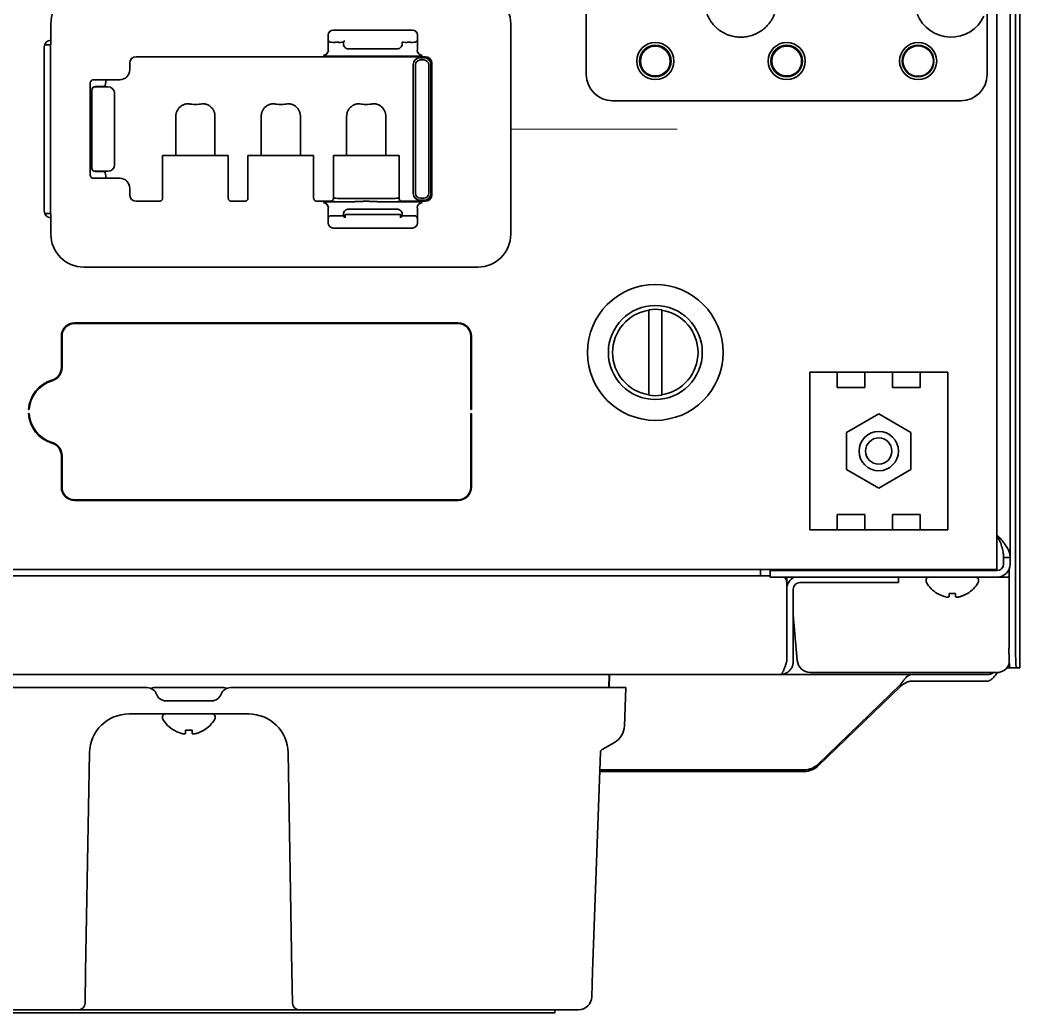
# Model space of a CAD drawing. Extents: x 5997 to 10491, y -672 to 3708.
# Drawn here: x 9082.4 to 9234.6, y 2682 to 2833.1 of the extents above; entities that cross this region are included whole.
import ezdxf

# ---------------------------------------------------------------- set-up
doc = ezdxf.new("R2010")
doc.units = 0
doc.header["$LTSCALE"] = 5
doc.layers.get('0').update_dxf_attribs({"linetype": 'CONTINUOUS', "lineweight": 0})
doc.layers.add('1', color=7, linetype='CONTINUOUS', true_color=0xffffff)

msp = doc.modelspace()

# ---------------------------------------------------------------- linework, layer by layer
msp.add_line((9157.07, 2816.53), (9182.37, 2816.53))
at = {"layer": '1', "color": 7, "linetype": 'Continuous', "lineweight": 35}
for p, q in [((9233.07, 3571.33), (9233.07, 2751.33)), ((9234.57, 2734.53), (9234.57, 3570.53)), ((9233.89, 3567.53), (9233.89, 2737.53)), ((9168.57, 2901.83), (9168.57, 2824.83)), ((9229.57, 2824.83), (9229.57, 2901.83)), ((9231.07, 2862.27), (9231.07, 2751.53)), ((9087.07, 2829.74), (9087.07, 2832.53)), ((9157.07, 2832.53), (9157.07, 2800.53)), ((9129.28, 2829.25), (9129.28, 2830.84)), ((9130.03, 2831.59), (9142.11, 2831.59)), ((9142.86, 2830.84), (9142.86, 2829.25)), ((9086.13, 2829.35), (9087.04, 2829.35)), ((9087.04, 2829.35), (9087.07, 2829.49)), ((9087.04, 2803.7), (9087.04, 2829.35)), ((9129.35, 2829.94), (9129.35, 2830.03)), ((9129.35, 2829.94), (9129.55, 2829.74)), ((9130.3, 2829.72), (9130.86, 2829.72)), ((9131.68, 2829.79), (9131.61, 2829.74)), ((9131.61, 2829.74), (9131.61, 2829.48)), ((9140.54, 2829.74), (9140.47, 2829.79)), ((9140.54, 2829.48), (9140.54, 2829.74)), ((9141.28, 2829.72), (9141.85, 2829.72)), ((9142.79, 2829.94), (9142.6, 2829.74)), ((9086.07, 2804.03), (9086.07, 2829.03)), ((9132.36, 2828.73), (9132.63, 2828.73)), ((9132.63, 2828.73), (9139.52, 2828.73)), ((9139.52, 2828.73), (9139.79, 2828.73)), ((9099.07, 2826.53), (9099.07, 2825.53)), ((9144.07, 2827.53), (9100.07, 2827.53)), ((9128.8, 2827.63), (9128.56, 2827.75)), ((9141.85, 2827.61), (9130.3, 2827.61)), ((9142.23, 2826.32), (9142.23, 2806.73)), ((9142.56, 2826.29), (9142.56, 2806.76)), ((9143.87, 2827.37), (9143.28, 2827.37)), ((9143.84, 2827.04), (9143.31, 2827.04)), ((9143.59, 2827.75), (9143.35, 2827.63)), ((9144.59, 2806.76), (9144.59, 2826.29)), ((9144.92, 2806.73), (9144.92, 2826.32)), ((9145.07, 2806.53), (9145.07, 2826.53)), ((9093.07, 2809.53), (9093.07, 2823.53)), ((9093.57, 2824.03), (9097.35, 2824.03)), ((9095.34, 2823.08), (9095.41, 2823.45)), ((9095.43, 2824), (9095.43, 2823.95)), ((9097.35, 2824.03), (9097.57, 2824.03)), ((9093.32, 2822.49), (9093.32, 2822.46)), ((9093.32, 2822.46), (9093.32, 2821.47)), ((9093.82, 2823), (9094.84, 2823)), ((9093.82, 2822.95), (9095.77, 2822.95)), ((9093.32, 2821.47), (9093.32, 2811.58)), ((9096.76, 2811.58), (9096.76, 2821.47)), ((9172.57, 2820.83), (9225.57, 2820.83)), ((9106.09, 2818.45), (9106.09, 2812.52)), ((9112.05, 2818.45), (9112.05, 2812.52)), ((9119.09, 2812.52), (9119.09, 2818.45)), ((9125.05, 2818.45), (9125.05, 2812.52)), ((9132.09, 2812.52), (9132.09, 2818.45)), ((9138.05, 2812.52), (9138.05, 2818.45)), ((9093.32, 2811.58), (9093.32, 2810.59)), ((9114.07, 2812.52), (9104.07, 2812.52)), ((9104.07, 2812.52), (9104.07, 2806.03)), ((9114.07, 2812.52), (9114.07, 2806.03)), ((9117.07, 2812.52), (9117.07, 2806.03)), ((9127.07, 2812.52), (9117.07, 2812.52)), ((9127.07, 2812.52), (9127.07, 2806.03)), ((9140.07, 2812.52), (9130.07, 2812.52)), ((9130.07, 2812.52), (9130.07, 2806.03)), ((9140.07, 2812.52), (9140.07, 2806.03)), ((9093.32, 2810.59), (9093.32, 2810.56)), ((9095.77, 2810.1), (9093.82, 2810.1)), ((9093.82, 2810.06), (9094.84, 2810.06)), ((9095.34, 2809.97), (9095.41, 2809.6)), ((9097.35, 2809.03), (9093.57, 2809.03)), ((9095.43, 2809.11), (9095.43, 2809.05)), ((9097.57, 2809.03), (9097.35, 2809.03)), ((9099.07, 2807.53), (9099.07, 2806.53)), ((9100.07, 2805.53), (9103.57, 2805.53)), ((9114.57, 2805.53), (9116.57, 2805.53)), ((9127.57, 2805.53), (9129.57, 2805.53)), ((9128.56, 2805.3), (9128.8, 2805.42)), ((9130.3, 2805.44), (9132.34, 2805.44)), ((9137.81, 2805.44), (9141.85, 2805.44)), ((9140.57, 2805.53), (9144.07, 2805.53)), ((9143.28, 2805.68), (9143.87, 2805.68)), ((9143.31, 2806.01), (9143.84, 2806.01)), ((9143.35, 2805.42), (9143.59, 2805.3)), ((9086.13, 2803.7), (9087.04, 2803.7)), ((9087.04, 2803.7), (9087.07, 2803.56)), ((9129.28, 2802.21), (9129.28, 2803.8)), ((9131.61, 2803.58), (9131.61, 2803.31)), ((9131.85, 2803.53), (9131.88, 2803.53)), ((9131.85, 2803.53), (9131.85, 2803.03)), ((9132.63, 2803.53), (9131.88, 2803.53)), ((9132.63, 2804.33), (9132.36, 2804.33)), ((9139.52, 2804.33), (9132.63, 2804.33)), ((9132.63, 2803.53), (9139.52, 2803.53)), ((9139.78, 2804.33), (9139.52, 2804.33)), ((9140.27, 2803.53), (9139.52, 2803.53)), ((9140.3, 2803.53), (9140.27, 2803.53)), ((9140.3, 2803.03), (9140.3, 2803.53)), ((9140.54, 2803.31), (9140.54, 2803.58)), ((9142.86, 2803.8), (9142.86, 2802.21)), ((9087.07, 2800.53), (9087.07, 2803.32)), ((9129.35, 2803.12), (9129.55, 2803.31)), ((9129.35, 2803.03), (9129.35, 2803.12)), ((9130.3, 2803.33), (9130.86, 2803.33)), ((9131.61, 2803.31), (9131.68, 2803.26)), ((9140.47, 2803.26), (9140.54, 2803.31)), ((9141.29, 2803.33), (9141.85, 2803.33)), ((9142.79, 2803.12), (9142.6, 2803.31)), ((9142.79, 2803.12), (9142.8, 2803.03)), ((9142.11, 2801.46), (9130.03, 2801.46)), ((9152.07, 2795.53), (9092.07, 2795.53)), ((9178.07, 2789.03), (9178.07, 2788.95)), ((9180.07, 2788.95), (9180.07, 2789.03)), ((9149.07, 2787.03), (9090.67, 2787.03)), ((9090.67, 2786.93), (9149.07, 2786.93)), ((9104.3, 2787.09), (9104.37, 2786.92)), ((9128.97, 2787.03), (9128.97, 2786.93)), ((9135.97, 2787.03), (9135.97, 2786.93)), ((9088.67, 2785.03), (9088.67, 2780.23)), ((9088.77, 2780.23), (9088.77, 2785.03)), ((9150.97, 2785.03), (9150.97, 2773.83)), ((9151.07, 2773.83), (9151.07, 2785.03)), ((9202.57, 2774.03), (9202.57, 2779.53)), ((9202.57, 2779.53), (9206.77, 2779.53)), ((9206.77, 2779.53), (9210.97, 2779.53)), ((9206.77, 2779.53), (9206.77, 2777.19)), ((9210.97, 2777.19), (9210.97, 2779.53)), ((9210.97, 2779.53), (9215.17, 2779.53)), ((9215.17, 2779.53), (9219.37, 2779.53)), ((9215.17, 2779.53), (9215.17, 2777.19)), ((9219.37, 2777.19), (9219.37, 2779.53)), ((9219.37, 2779.53), (9223.57, 2779.53)), ((9223.57, 2779.53), (9223.57, 2774.03)), ((9088.07, 2778.67), (9088.07, 2778.81)), ((9085.2, 2777.13), (9085.35, 2777.13)), ((9178.07, 2776.1), (9178.07, 2776.02)), ((9180.07, 2776.02), (9180.07, 2776.1)), ((9206.77, 2777.19), (9210.97, 2777.19)), ((9215.17, 2777.19), (9219.37, 2777.19)), ((9083.68, 2773.83), (9083.78, 2773.83)), ((9083.78, 2773.23), (9083.68, 2773.23)), ((9150.97, 2773.83), (9151.07, 2773.83)), ((9150.97, 2773.23), (9150.97, 2762.03)), ((9151.07, 2773.23), (9150.97, 2773.23)), ((9151.07, 2762.03), (9151.07, 2773.23)), ((9202.57, 2761.03), (9202.57, 2774.03)), ((9213.07, 2773.18), (9208.18, 2770.35)), ((9217.97, 2770.35), (9213.07, 2773.18)), ((9223.57, 2774.03), (9223.57, 2761.03)), ((9208.18, 2770.35), (9208.18, 2764.7)), ((9217.97, 2764.7), (9217.97, 2770.35)), ((9088.67, 2766.82), (9088.67, 2762.03)), ((9088.77, 2762.03), (9088.77, 2766.82)), ((9208.18, 2764.7), (9213.07, 2761.88)), ((9213.07, 2761.88), (9217.97, 2764.7)), ((9202.57, 2755.53), (9202.57, 2761.03)), ((9223.57, 2761.03), (9223.57, 2755.53)), ((9149.07, 2760.13), (9090.67, 2760.13)), ((9090.67, 2760.03), (9149.07, 2760.03)), ((9206.77, 2757.86), (9206.77, 2755.53)), ((9210.97, 2757.86), (9206.77, 2757.86)), ((9210.97, 2755.53), (9210.97, 2757.86)), ((9215.17, 2757.86), (9215.17, 2755.53)), ((9219.37, 2757.86), (9215.17, 2757.86)), ((9219.37, 2755.53), (9219.37, 2757.86)), ((9206.77, 2755.53), (9202.57, 2755.53)), ((9206.77, 2755.53), (9210.97, 2755.53)), ((9215.17, 2755.53), (9210.97, 2755.53)), ((9215.17, 2755.53), (9219.37, 2755.53)), ((9223.57, 2755.53), (9219.37, 2755.53)), ((9231.07, 2749.53), (9231.07, 2751.53)), ((9232.07, 2751.33), (9233.07, 2751.33)), ((9232.07, 2751.33), (9232.07, 2750.33)), ((9233.07, 2751.33), (9233.07, 2750.33)), ((9231.07, 2749.53), (8663.37, 2749.53)), ((9195.07, 2749.53), (9195.07, 2748.53)), ((9198.57, 2749.33), (9196.57, 2749.33)), ((9196.57, 2749.33), (9196.57, 2748.33)), ((9231.07, 2749.33), (9198.57, 2749.33)), ((9229.07, 2749.53), (9229.07, 2749.33)), ((9232.9, 2749.51), (9232.9, 2737.53)), ((9196.57, 2748.53), (9068.38, 2748.53)), ((9198.57, 2748.33), (9196.57, 2748.33)), ((9198.57, 2748.33), (9231.07, 2748.33)), ((9199.07, 2748.33), (9199.07, 2747.53)), ((9199.07, 2747.53), (9199.07, 2735.53)), ((9201.07, 2747.53), (9214.07, 2747.53)), ((9216.07, 2747.53), (9214.07, 2747.53)), ((9216.07, 2747.53), (9216.07, 2748.33)), ((9220.27, 2747.93), (9220.27, 2747.73)), ((9228.27, 2747.73), (9228.27, 2747.93)), ((9231.07, 2748.33), (9232.9, 2748.33)), ((9200.07, 2746.53), (9200.07, 2735.53)), ((9221.97, 2745.85), (9221.97, 2745.88)), ((9226.57, 2745.88), (9226.57, 2745.85)), ((9200.07, 2742.61), (9200.68, 2735.65)), ((9198.07, 2733.53), (8665.42, 2733.53)), ((9172.07, 2733.53), (9171.97, 2731.53)), ((9172.1, 2733.53), (9172.07, 2731.53)), ((9198.07, 2733.53), (9218.11, 2733.53)), ((9225.56, 2733.83), (9202.67, 2733.83)), ((9218.11, 2733.53), (9229.57, 2733.53)), ((9230.55, 2733.83), (9225.56, 2733.83)), ((9231, 2733.83), (9230.55, 2733.83)), ((9232.56, 2734.53), (9232.57, 2734.53)), ((9233.05, 2734.53), (9232.57, 2734.53)), ((9233.05, 2734.53), (9234.05, 2734.53)), ((9234.57, 2734.53), (9234.05, 2734.53)), ((9234.57, 2734.53), (9234.57, 2734.53)), ((9216.44, 2732.04), (9203.85, 2719.89)), ((9216.44, 2731.78), (9216.44, 2732.04)), ((9218.11, 2732.53), (9229.57, 2732.53)), ((9043.57, 2731.53), (9101.74, 2731.53)), ((9102.77, 2731.53), (9113.37, 2731.53)), ((9114.4, 2731.53), (9172.57, 2731.53)), ((9172.57, 2731.53), (9174.57, 2731.53)), ((9174.37, 2725.69), (9174.57, 2731.53)), ((9216.44, 2731.78), (9203.85, 2719.63)), ((9104.57, 2729.53), (9111.57, 2729.53)), ((9098.97, 2727.53), (9117.18, 2727.53)), ((9104.07, 2727.13), (9104.07, 2726.93)), ((9112.07, 2726.93), (9112.07, 2727.13)), ((9105.77, 2725.05), (9105.77, 2725.08)), ((9110.37, 2725.08), (9110.37, 2725.05)), ((9170.98, 2722.11), (9172.87, 2723.2)), ((9092.37, 2688.33), (9092.97, 2721.63)), ((9123.18, 2721.63), (9123.77, 2688.33)), ((9169.53, 2688.32), (9170.73, 2721.69)), ((9201.73, 2718.78), (9170.63, 2718.78)), ((9201.73, 2719.04), (9170.64, 2719.04)), ((9092.29, 2683.51), (9092.37, 2688.33)), ((9123.77, 2688.33), (9123.86, 2683.51)), ((9169.39, 2684.46), (9169.53, 2688.32)), ((9091.29, 2682.53), (9048.75, 2682.53)), ((9098.29, 2682.53), (9091.29, 2682.53)), ((9117.86, 2682.53), (9098.29, 2682.53)), ((9124.86, 2682.53), (9117.86, 2682.53)), ((9167.4, 2682.53), (9124.86, 2682.53)), ((9163.76, 2682.03), (9163.76, 2682.53))]:
    msp.add_line(p, q, dxfattribs=at)
at = {"layer": '1', "color": 51, "linetype": 'Continuous', "lineweight": 13}
for p, q in [((9129.47, 2787.03), (9129.47, 2786.93)), ((9136.97, 2787.03), (9136.97, 2786.93)), ((9226.07, 2749.33), (9226.07, 2749.53)), ((9232.57, 2734.54), (9232.57, 2734.53)), ((9203.85, 2719.89), (9203.85, 2719.63)), ((9201.73, 2719.04), (9201.73, 2718.78))]:
    msp.add_line(p, q, dxfattribs=at)
at = {"layer": '1', "color": 7, "linetype": 'Continuous', "lineweight": 35}
for centre, radius in [((9179.07, 2826.87), 2.82), ((9199.07, 2826.87), 2.82), ((9219.07, 2826.87), 2.82), ((9179.07, 2826.87), 2.41), ((9179.07, 2826.87), 2.27), ((9199.07, 2826.87), 2.41), ((9199.07, 2826.87), 2.27), ((9219.07, 2826.87), 2.41), ((9219.07, 2826.87), 2.32), ((9179.07, 2782.53), 10.33), ((9179.07, 2782.53), 7.15), ((9213.07, 2767.53), 3), ((9213.07, 2767.53), 2)]:
    msp.add_circle(centre, radius, dxfattribs=at)
for centre, radius, start, end in [((9092.07, 2832.53), 5, 90, 180), ((9152.07, 2832.53), 5, 0, 90), ((9224.07, 2836), 5.5, 201.107, 335.38), ((9087.07, 2829.03), 1, 90, 180), ((9100.07, 2826.53), 1, 90, 180), ((9144.07, 2826.53), 1, 0, 90), ((9093.57, 2823.53), 0.5, 90, 180), ((9093.57, 2809.53), 0.5, 180, 270), ((9100.07, 2806.53), 1, 180, 270), ((9144.07, 2806.53), 1, 270, 0), ((9087.07, 2804.03), 1, 180, 270), ((9092.07, 2800.53), 5, 180, 270), ((9152.07, 2800.53), 5, 270, 0), ((9179.07, 2782.53), 6.5, 98.8499, 261.1501), ((9179.07, 2782.53), 6.58, 81.2603, 98.7397), ((9179.07, 2782.53), 6.5, 278.8499, 81.1501), ((9090.67, 2785.03), 2, 90, 180), ((9090.67, 2785.03), 1.9, 90, 180), ((9149.07, 2785.03), 2, 0, 90), ((9149.07, 2785.03), 1.9, 0, 90), ((9086.67, 2780.23), 2, 286.6015, 0), ((9086.67, 2780.23), 2.1, 286.6015, 0), ((9088.67, 2773.53), 5, 106.6015, 176.5602), ((9088.67, 2773.53), 4.9, 106.6015, 176.4899), ((9179.07, 2782.53), 6.58, 261.2603, 278.7397), ((9088.67, 2773.53), 5, 183.4398, 253.3985), ((9088.67, 2773.53), 4.9, 183.5101, 253.3985), ((9086.67, 2766.82), 2, 0, 73.3985), ((9086.67, 2766.82), 2.1, 0, 73.3985), ((9090.67, 2762.03), 2, 180, 270), ((9090.67, 2762.03), 1.9, 180, 270), ((9149.07, 2762.03), 1.9, 270, 0), ((9149.07, 2762.03), 2, 270, 0), ((9231.07, 2750.33), 1, 270, 0), ((9231.07, 2750.33), 2, 270, 0), ((9219.07, 2751.33), 2, 244.1602, 270), ((9198.07, 2747.53), 1, 0, 53.1292), ((9201.07, 2746.53), 2, 115.8425, 180), ((9201.07, 2746.53), 1, 90, 180), ((9220.67, 2747.93), 0.4, 90, 180), ((9220.67, 2747.73), 0.4, 180, 210.3012), ((9224.47, 2749.95), 4.8, 210.3012, 238.6273), ((9224.07, 2749.95), 4.8, 301.3727, 329.6988), ((9227.87, 2747.93), 0.4, 0, 90), ((9227.87, 2747.73), 0.4, 329.6988, 0), ((9202.67, 2735.83), 2, 185, 270), ((9101.74, 2730.03), 1.5, 19.4712, 90), ((9102.77, 2730.83), 0.7, 90, 125.9212), ((9104.57, 2731.03), 1.5, 199.4712, 270), ((9111.57, 2731.03), 1.5, 270, 340.5288), ((9114.4, 2730.03), 1.5, 90, 160.5288), ((9113.37, 2730.83), 0.7, 54.0788, 90), ((9098.97, 2721.53), 6, 90, 179), ((9104.47, 2727.13), 0.4, 90, 180), ((9111.67, 2727.13), 0.4, 0, 90), ((9117.18, 2721.53), 6, 1, 90), ((9104.47, 2726.93), 0.4, 180, 210.3012), ((9108.27, 2729.15), 4.8, 210.3012, 238.6273), ((9107.87, 2729.15), 4.8, 301.3727, 329.6988), ((9111.67, 2726.93), 0.4, 329.6988, 0), ((9171.37, 2725.8), 3, 300, 358), ((9171.23, 2721.67), 0.5, 120, 178), ((9091.29, 2683.53), 1, 270, 359), ((9124.86, 2683.53), 1, 181, 270), ((9167.4, 2684.53), 2, 270, 358)]:
    msp.add_arc(centre, radius, start, end, dxfattribs=at)
for centre, major_axis, ratio, start_param, end_param in [((9130.04, 2830.84), (-0.532, 0.532), 0.996359, 5.498396, 7.067974), ((9142.11, 2830.84), (0.532, 0.532), 0.996359, 5.498396, 7.067974), ((9087.06, 2829.74), (0, 0.25), 0.034921, 3.316126, 4.712389), ((9130.3, 2829.74), (-0.75, 0), 0.034921, 0.034907, 1.570796), ((9130.86, 2829.74), (-0.75, 0), 0.034921, 1.570796, 3.089233), ((9132.36, 2829.48), (-0.753, 0), 0.995902, 0, 0.84001), ((9139.78, 2829.48), (-0.753, 0), 0.995902, 2.301583, 3.141593), ((9141.28, 2829.74), (-0.75, 0), 0.034921, 0.05236, 1.570796), ((9141.85, 2829.74), (-0.75, 0), 0.034921, 1.570796, 3.106686), ((9128.56, 2828.5), (-0.335, -0.671), 0.999239, 0.46383, 2.034018), ((9129.31, 2829.25), (0, 0.75), 0.034921, 1.570796, 3.124139), ((9142.84, 2829.25), (0, 0.75), 0.034921, 3.159046, 4.712389), ((9143.59, 2828.5), (0.335, -0.671), 0.999239, 4.249168, 5.819355), ((9130.3, 2827.64), (-1.5, 0), 0.017455, 0.034907, 1.570796), ((9141.85, 2827.64), (-1.5, 0), 0.017455, 1.570796, 3.106686), ((9143.28, 2826.32), (-0.743, 0.743), 0.999695, 5.497939, 7.068431), ((9143.31, 2826.29), (0.53, 0.53), 0.999695, 0.78555, 2.356042), ((9143.84, 2826.29), (0.53, -0.53), 0.999695, 0.78555, 2.356042), ((9143.87, 2826.32), (0.743, 0.743), 0.999695, 5.497939, 7.068431), ((9097.57, 2825.53), (1.5, 0), 0.999848, 4.712389, 6.283185), ((9172.57, 2824.83), (2.83, 2.83), 0.999695, 2.356347, 3.926839), ((9225.57, 2824.83), (-2.83, 2.83), 0.999695, 2.356347, 3.926839), ((9095.41, 2823.95), (0, 0.5), 0.034921, 3.316126, 4.712389), ((9093.82, 2822.49), (0, -0.508), 0.984808, 3.141593, 4.712389), ((9093.82, 2822.46), (0.5, 0), 0.984808, 1.570796, 3.141593), ((9094.84, 2823.09), (-0.5, 0), 0.176327, 1.570796, 3.106686), ((9095.77, 2821.97), (-0.995, 0.099), 0.984662, 3.241791, 4.809556), ((9096.77, 2821.47), (0, 0.5), 0.017455, 0.174533, 1.570796), ((9109.07, 2820.46), (-1.07, 0), 0.176327, 0.462409, 2.679184), ((9122.07, 2820.46), (-1.07, 0), 0.176327, 0.462409, 2.679184), ((9135.07, 2820.46), (-1.07, 0), 0.176327, 0.462409, 2.679184), ((9095.77, 2811.09), (-0.995, -0.099), 0.984662, 1.473629, 3.041395), ((9096.77, 2811.58), (0, 0.5), 0.017455, 1.570796, 2.96706), ((9093.82, 2810.59), (0.5, 0), 0.984808, 3.141593, 4.712389), ((9093.82, 2810.56), (0, -0.508), 0.984808, 4.712389, 6.283185), ((9094.84, 2809.97), (-0.5, 0), 0.176327, 3.176499, 4.712389), ((9095.41, 2809.11), (0, 0.5), 0.034921, 4.712389, 6.108652), ((9097.57, 2807.53), (-1.5, 0), 0.999848, 3.141593, 4.712389), ((9143.28, 2806.73), (-0.743, -0.743), 0.999695, 5.497939, 7.068431), ((9143.31, 2806.76), (-0.53, 0.53), 0.999695, 0.78555, 2.356042), ((9143.84, 2806.76), (-0.53, -0.53), 0.999695, 0.78555, 2.356042), ((9143.87, 2806.73), (0.743, -0.743), 0.999695, 5.497939, 7.068431), ((9128.56, 2804.55), (-0.335, 0.671), 0.999239, 4.249168, 5.819355), ((9130.3, 2805.42), (-1.5, 0), 0.017455, 4.712389, 6.248279), ((9135.07, 2805.53), (-5.5, 0), 0.017455, 0.001587, 1.050361), ((9135.07, 2806.03), (-5, 0), 0.019201, 0, 3.141593), ((9135.07, 2805.53), (-5.5, 0), 0.017455, 2.091232, 3.140006), ((9141.85, 2805.42), (-1.5, 0), 0.017455, 3.176499, 4.712389), ((9143.59, 2804.55), (0.335, 0.671), 0.999239, 0.46383, 2.034018), ((9087.06, 2803.32), (0, 0.25), 0.034921, 4.712389, 6.108652), ((9129.31, 2803.8), (0, 0.75), 0.034921, 0.017453, 1.570796), ((9132.36, 2803.58), (-0.753, 0), 0.995884, 5.446875, 6.283185), ((9139.78, 2803.58), (-0.753, 0), 0.995884, 3.141593, 3.977903), ((9142.84, 2803.8), (0, 0.75), 0.034921, 4.712389, 6.265732), ((9130.04, 2802.22), (0.532, 0.532), 0.996359, 2.356803, 3.926382), ((9130.3, 2803.31), (-0.75, 0), 0.034921, 4.712389, 6.248279), ((9130.86, 2803.31), (-0.755, 0), 0.034921, 3.193953, 4.712389), ((9141.29, 2803.31), (-0.755, 0), 0.034921, 4.712389, 6.230825), ((9141.85, 2803.31), (-0.75, 0), 0.034921, 3.176499, 4.712389), ((9142.11, 2802.22), (-0.532, 0.532), 0.996359, 2.356803, 3.926382), ((9233.05, 2737.53), (0, -3), 0.052336, 4.712389, 6.283185), ((9234.05, 2737.53), (0, 3), 0.052336, 1.570796, 3.141593), ((9231, 2735.83), (2.05, 0), 0.974464, 4.712389, 5.96512), ((9201.73, 2721.93), (-3, 0), 0.965926, 1.570796, 2.356194), ((9201.73, 2721.68), (3, 0), 0.965926, 4.712389, 5.497787)]:
    msp.add_ellipse(centre, major_axis=major_axis, ratio=ratio, start_param=start_param, end_param=end_param, dxfattribs=at)
for points, knots in [([(9186.94, 2834.02), (9187.04, 2833.76), (9187.16, 2833.51), (9187.32, 2833.24), (9187.33, 2833.21), (9187.37, 2833.15), (9187.39, 2833.12), (9187.44, 2833.03), (9187.48, 2832.97), (9187.6, 2832.8), (9187.68, 2832.69), (9187.93, 2832.37), (9188.12, 2832.17), (9188.37, 2831.93), (9188.45, 2831.86), (9188.53, 2831.8), (9188.58, 2831.75), (9188.61, 2831.73), (9188.74, 2831.62), (9188.85, 2831.54), (9189.19, 2831.31), (9189.43, 2831.17), (9189.8, 2830.99), (9189.93, 2830.93), (9190.09, 2830.87), (9190.12, 2830.86), (9190.19, 2830.83), (9190.22, 2830.82), (9190.32, 2830.79), (9190.38, 2830.77), (9190.71, 2830.66), (9190.98, 2830.6), (9191.39, 2830.54), (9191.52, 2830.53), (9191.73, 2830.51), (9191.83, 2830.5), (9191.94, 2830.5), (9192.01, 2830.5), (9192.04, 2830.5), (9192.35, 2830.5), (9192.63, 2830.52), (9193.17, 2830.6), (9193.44, 2830.66), (9193.73, 2830.76), (9193.77, 2830.77), (9193.83, 2830.79), (9193.87, 2830.8), (9193.96, 2830.83), (9194.03, 2830.86), (9194.22, 2830.94), (9194.35, 2830.99), (9194.72, 2831.17), (9194.95, 2831.31), (9195.24, 2831.5), (9195.32, 2831.56), (9195.41, 2831.62), (9195.46, 2831.67), (9195.49, 2831.69), (9195.62, 2831.8), (9195.73, 2831.89), (9196.03, 2832.17), (9196.21, 2832.37), (9196.47, 2832.69), (9196.55, 2832.81), (9196.65, 2832.95), (9196.67, 2832.98), (9196.71, 2833.04), (9196.72, 2833.07), (9196.78, 2833.15), (9196.81, 2833.21), (9196.99, 2833.51), (9197.11, 2833.76), (9197.21, 2834.02)], [0, 0, 0, 0, 0.0625, 0.0625, 0.070313, 0.070313, 0.078125, 0.078125, 0.09375, 0.09375, 0.125, 0.125, 0.1875, 0.1875, 0.203125, 0.210938, 0.210938, 0.21875, 0.21875, 0.25, 0.25, 0.3125, 0.3125, 0.34375, 0.34375, 0.351563, 0.351563, 0.359375, 0.359375, 0.375, 0.375, 0.4375, 0.4375, 0.46875, 0.46875, 0.484375, 0.492188, 0.492188, 0.5, 0.5, 0.5625, 0.5625, 0.625, 0.625, 0.632812, 0.632812, 0.640625, 0.640625, 0.65625, 0.65625, 0.6875, 0.6875, 0.75, 0.75, 0.765625, 0.773437, 0.773437, 0.78125, 0.78125, 0.8125, 0.8125, 0.875, 0.875, 0.90625, 0.90625, 0.914062, 0.914062, 0.921875, 0.921875, 0.9375, 0.9375, 1, 1, 1, 1]), ([(9131.75, 2830.02), (9131.75, 2830.01), (9131.74, 2829.97), (9131.73, 2829.92), (9131.72, 2829.87), (9131.71, 2829.83), (9131.69, 2829.8), (9131.68, 2829.79), (9131.68, 2829.79)], [0, 0, 0, 0, 0.114241, 0.291393, 0.468545, 0.645696, 0.822848, 1, 1, 1, 1]), ([(9131.86, 2828.92), (9131.88, 2828.9), (9131.9, 2828.89), (9131.93, 2828.86), (9131.95, 2828.85), (9132.01, 2828.81), (9132.05, 2828.79), (9132.1, 2828.77), (9132.11, 2828.77), (9132.14, 2828.76), (9132.17, 2828.75), (9132.2, 2828.74), (9132.27, 2828.73), (9132.31, 2828.73), (9132.36, 2828.73)], [0, 0, 0, 0, 0.125, 0.125, 0.25, 0.25, 0.5, 0.5, 0.5625, 0.5625, 0.625, 0.75, 0.75, 1, 1, 1, 1]), ([(9139.79, 2828.73), (9139.81, 2828.73), (9139.83, 2828.73), (9139.88, 2828.73), (9139.92, 2828.74), (9139.97, 2828.75), (9140, 2828.76), (9140.01, 2828.76), (9140.03, 2828.77), (9140.04, 2828.77), (9140.1, 2828.79), (9140.14, 2828.81), (9140.19, 2828.85), (9140.21, 2828.86), (9140.25, 2828.89), (9140.27, 2828.9), (9140.29, 2828.92)], [0, 0, 0, 0, 0.125, 0.125, 0.25, 0.375, 0.375, 0.4375, 0.4375, 0.5, 0.5, 0.75, 0.75, 0.875, 0.875, 1, 1, 1, 1]), ([(9106.09, 2818.45), (9106.09, 2818.48), (9106.09, 2818.51), (9106.1, 2818.58), (9106.1, 2818.61), (9106.11, 2818.71), (9106.13, 2818.84), (9106.16, 2818.96), (9106.19, 2819.06), (9106.2, 2819.09), (9106.22, 2819.15), (9106.23, 2819.18), (9106.27, 2819.27), (9106.33, 2819.39), (9106.4, 2819.5), (9106.45, 2819.58), (9106.47, 2819.61), (9106.51, 2819.66), (9106.53, 2819.69), (9106.59, 2819.76), (9106.68, 2819.85), (9106.78, 2819.94), (9106.89, 2820.02), (9106.94, 2820.06), (9107.02, 2820.11), (9107.05, 2820.13), (9107.11, 2820.16), (9107.14, 2820.17), (9107.22, 2820.21), (9107.28, 2820.24), (9107.41, 2820.28), (9107.47, 2820.3), (9107.56, 2820.33), (9107.6, 2820.34), (9107.66, 2820.35), (9107.69, 2820.35), (9107.79, 2820.37), (9107.85, 2820.37), (9107.98, 2820.38), (9108.05, 2820.38), (9108.11, 2820.38)], [0, 0, 0, 0, 0.03125, 0.03125, 0.0625, 0.0625, 0.125, 0.1875, 0.1875, 0.21875, 0.21875, 0.25, 0.25, 0.3125, 0.375, 0.375, 0.40625, 0.40625, 0.4375, 0.4375, 0.5, 0.5625, 0.5625, 0.625, 0.625, 0.65625, 0.65625, 0.6875, 0.6875, 0.75, 0.75, 0.8125, 0.8125, 0.84375, 0.84375, 0.875, 0.875, 0.9375, 0.9375, 1, 1, 1, 1]), ([(9110.03, 2820.38), (9110.1, 2820.38), (9110.16, 2820.38), (9110.26, 2820.38), (9110.29, 2820.37), (9110.36, 2820.37), (9110.39, 2820.36), (9110.49, 2820.35), (9110.55, 2820.34), (9110.68, 2820.3), (9110.74, 2820.29), (9110.83, 2820.25), (9110.86, 2820.24), (9110.92, 2820.21), (9110.95, 2820.2), (9111.04, 2820.16), (9111.1, 2820.13), (9111.21, 2820.06), (9111.26, 2820.02), (9111.34, 2819.96), (9111.36, 2819.94), (9111.41, 2819.9), (9111.44, 2819.87), (9111.51, 2819.81), (9111.6, 2819.71), (9111.68, 2819.61), (9111.73, 2819.53), (9111.75, 2819.5), (9111.77, 2819.46), (9111.78, 2819.44), (9111.8, 2819.42), (9111.84, 2819.35), (9111.9, 2819.21), (9111.95, 2819.09), (9111.98, 2819), (9111.99, 2818.97), (9112, 2818.9), (9112.01, 2818.87), (9112.04, 2818.71), (9112.05, 2818.58), (9112.05, 2818.45)], [0, 0, 0, 0, 0.0625, 0.0625, 0.09375, 0.09375, 0.125, 0.125, 0.1875, 0.1875, 0.25, 0.25, 0.28125, 0.28125, 0.3125, 0.3125, 0.375, 0.375, 0.4375, 0.4375, 0.46875, 0.46875, 0.5, 0.5, 0.5625, 0.625, 0.625, 0.65625, 0.65625, 0.671875, 0.671875, 0.6875, 0.75, 0.8125, 0.8125, 0.84375, 0.84375, 0.875, 0.875, 1, 1, 1, 1]), ([(9119.09, 2818.45), (9119.09, 2818.48), (9119.09, 2818.51), (9119.1, 2818.58), (9119.1, 2818.61), (9119.11, 2818.71), (9119.13, 2818.84), (9119.16, 2818.96), (9119.19, 2819.06), (9119.2, 2819.09), (9119.22, 2819.15), (9119.23, 2819.18), (9119.27, 2819.27), (9119.33, 2819.39), (9119.4, 2819.5), (9119.45, 2819.58), (9119.47, 2819.61), (9119.51, 2819.66), (9119.53, 2819.69), (9119.59, 2819.76), (9119.68, 2819.85), (9119.78, 2819.94), (9119.89, 2820.02), (9119.94, 2820.06), (9120.02, 2820.11), (9120.05, 2820.13), (9120.11, 2820.16), (9120.14, 2820.17), (9120.22, 2820.21), (9120.28, 2820.24), (9120.41, 2820.28), (9120.47, 2820.3), (9120.56, 2820.33), (9120.6, 2820.34), (9120.66, 2820.35), (9120.69, 2820.35), (9120.79, 2820.37), (9120.85, 2820.37), (9120.98, 2820.38), (9121.05, 2820.38), (9121.11, 2820.38)], [0, 0, 0, 0, 0.03125, 0.03125, 0.0625, 0.0625, 0.125, 0.1875, 0.1875, 0.21875, 0.21875, 0.25, 0.25, 0.3125, 0.375, 0.375, 0.40625, 0.40625, 0.4375, 0.4375, 0.5, 0.5625, 0.5625, 0.625, 0.625, 0.65625, 0.65625, 0.6875, 0.6875, 0.75, 0.75, 0.8125, 0.8125, 0.84375, 0.84375, 0.875, 0.875, 0.9375, 0.9375, 1, 1, 1, 1]), ([(9123.03, 2820.38), (9123.1, 2820.38), (9123.16, 2820.38), (9123.29, 2820.37), (9123.36, 2820.37), (9123.45, 2820.35), (9123.49, 2820.35), (9123.55, 2820.34), (9123.58, 2820.33), (9123.68, 2820.3), (9123.74, 2820.28), (9123.83, 2820.25), (9123.86, 2820.24), (9123.92, 2820.21), (9123.95, 2820.2), (9124.04, 2820.16), (9124.1, 2820.12), (9124.21, 2820.06), (9124.26, 2820.02), (9124.32, 2819.97), (9124.34, 2819.96), (9124.36, 2819.94), (9124.38, 2819.93), (9124.41, 2819.9), (9124.44, 2819.87), (9124.51, 2819.81), (9124.6, 2819.71), (9124.68, 2819.61), (9124.73, 2819.53), (9124.75, 2819.5), (9124.78, 2819.44), (9124.8, 2819.42), (9124.85, 2819.33), (9124.9, 2819.21), (9124.97, 2819.03), (9125, 2818.9), (9125.02, 2818.81), (9125.03, 2818.78), (9125.04, 2818.71), (9125.04, 2818.68), (9125.05, 2818.58), (9125.05, 2818.51), (9125.05, 2818.45)], [0, 0, 0, 0, 0.0625, 0.0625, 0.125, 0.125, 0.15625, 0.15625, 0.1875, 0.1875, 0.25, 0.25, 0.28125, 0.28125, 0.3125, 0.3125, 0.375, 0.375, 0.4375, 0.4375, 0.453125, 0.453125, 0.46875, 0.46875, 0.5, 0.5, 0.5625, 0.625, 0.625, 0.65625, 0.65625, 0.6875, 0.6875, 0.75, 0.8125, 0.875, 0.875, 0.90625, 0.90625, 0.9375, 0.9375, 1, 1, 1, 1]), ([(9132.09, 2818.45), (9132.09, 2818.48), (9132.09, 2818.51), (9132.1, 2818.58), (9132.1, 2818.61), (9132.11, 2818.71), (9132.13, 2818.84), (9132.16, 2818.96), (9132.19, 2819.06), (9132.2, 2819.09), (9132.22, 2819.15), (9132.23, 2819.18), (9132.27, 2819.27), (9132.33, 2819.39), (9132.4, 2819.5), (9132.45, 2819.58), (9132.47, 2819.61), (9132.51, 2819.66), (9132.53, 2819.69), (9132.59, 2819.76), (9132.68, 2819.85), (9132.78, 2819.94), (9132.89, 2820.02), (9132.94, 2820.06), (9133.02, 2820.11), (9133.05, 2820.13), (9133.11, 2820.16), (9133.14, 2820.17), (9133.22, 2820.21), (9133.28, 2820.24), (9133.41, 2820.28), (9133.47, 2820.3), (9133.56, 2820.33), (9133.6, 2820.34), (9133.66, 2820.35), (9133.69, 2820.35), (9133.79, 2820.37), (9133.85, 2820.37), (9133.98, 2820.38), (9134.05, 2820.38), (9134.11, 2820.38)], [0, 0, 0, 0, 0.03125, 0.03125, 0.0625, 0.0625, 0.125, 0.1875, 0.1875, 0.21875, 0.21875, 0.25, 0.25, 0.3125, 0.375, 0.375, 0.40625, 0.40625, 0.4375, 0.4375, 0.5, 0.5625, 0.5625, 0.625, 0.625, 0.65625, 0.65625, 0.6875, 0.6875, 0.75, 0.75, 0.8125, 0.8125, 0.84375, 0.84375, 0.875, 0.875, 0.9375, 0.9375, 1, 1, 1, 1]), ([(9136.03, 2820.38), (9136.1, 2820.38), (9136.16, 2820.38), (9136.26, 2820.38), (9136.29, 2820.37), (9136.36, 2820.37), (9136.39, 2820.36), (9136.49, 2820.35), (9136.55, 2820.34), (9136.68, 2820.3), (9136.74, 2820.29), (9136.83, 2820.25), (9136.86, 2820.24), (9136.92, 2820.21), (9136.95, 2820.2), (9137.04, 2820.16), (9137.1, 2820.13), (9137.21, 2820.06), (9137.26, 2820.02), (9137.34, 2819.96), (9137.36, 2819.94), (9137.41, 2819.9), (9137.44, 2819.87), (9137.51, 2819.81), (9137.6, 2819.71), (9137.68, 2819.61), (9137.73, 2819.53), (9137.75, 2819.5), (9137.77, 2819.46), (9137.78, 2819.44), (9137.8, 2819.42), (9137.84, 2819.35), (9137.9, 2819.21), (9137.95, 2819.09), (9137.98, 2819), (9137.99, 2818.97), (9138, 2818.9), (9138.01, 2818.87), (9138.04, 2818.71), (9138.05, 2818.58), (9138.05, 2818.45)], [0, 0, 0, 0, 0.0625, 0.0625, 0.09375, 0.09375, 0.125, 0.125, 0.1875, 0.1875, 0.25, 0.25, 0.28125, 0.28125, 0.3125, 0.3125, 0.375, 0.375, 0.4375, 0.4375, 0.46875, 0.46875, 0.5, 0.5, 0.5625, 0.625, 0.625, 0.65625, 0.65625, 0.671875, 0.671875, 0.6875, 0.75, 0.8125, 0.8125, 0.84375, 0.84375, 0.875, 0.875, 1, 1, 1, 1]), ([(9103.57, 2805.53), (9103.61, 2805.53), (9103.64, 2805.53), (9103.69, 2805.54), (9103.7, 2805.54), (9103.73, 2805.55), (9103.75, 2805.56), (9103.79, 2805.58), (9103.82, 2805.59), (9103.86, 2805.62), (9103.88, 2805.63), (9103.9, 2805.65), (9103.91, 2805.66), (9103.95, 2805.7), (9103.97, 2805.72), (9104, 2805.76), (9104.01, 2805.78), (9104.02, 2805.8), (9104.04, 2805.83), (9104.05, 2805.86), (9104.06, 2805.9), (9104.06, 2805.91), (9104.07, 2805.96), (9104.07, 2805.99), (9104.07, 2806.03)], [0, 0, 0, 0, 0.125, 0.125, 0.1875, 0.1875, 0.25, 0.25, 0.375, 0.375, 0.4375, 0.4375, 0.5, 0.5, 0.625, 0.625, 0.6875, 0.6875, 0.75, 0.8125, 0.8125, 0.875, 0.875, 1, 1, 1, 1]), ([(9114.07, 2806.03), (9114.07, 2805.99), (9114.08, 2805.96), (9114.09, 2805.91), (9114.09, 2805.9), (9114.1, 2805.87), (9114.1, 2805.85), (9114.12, 2805.8), (9114.14, 2805.78), (9114.17, 2805.74), (9114.18, 2805.72), (9114.2, 2805.7), (9114.21, 2805.68), (9114.24, 2805.65), (9114.27, 2805.63), (9114.31, 2805.6), (9114.32, 2805.59), (9114.35, 2805.58), (9114.38, 2805.56), (9114.41, 2805.55), (9114.44, 2805.54), (9114.46, 2805.54), (9114.51, 2805.53), (9114.54, 2805.53), (9114.57, 2805.53)], [0, 0, 0, 0, 0.125, 0.125, 0.1875, 0.1875, 0.25, 0.25, 0.375, 0.375, 0.4375, 0.4375, 0.5, 0.5, 0.625, 0.625, 0.6875, 0.6875, 0.75, 0.8125, 0.8125, 0.875, 0.875, 1, 1, 1, 1]), ([(9116.57, 2805.53), (9116.61, 2805.53), (9116.64, 2805.53), (9116.69, 2805.54), (9116.7, 2805.54), (9116.73, 2805.55), (9116.75, 2805.56), (9116.79, 2805.58), (9116.82, 2805.59), (9116.86, 2805.62), (9116.88, 2805.63), (9116.9, 2805.65), (9116.91, 2805.66), (9116.95, 2805.7), (9116.97, 2805.72), (9117, 2805.76), (9117.01, 2805.78), (9117.02, 2805.8), (9117.04, 2805.83), (9117.05, 2805.86), (9117.06, 2805.9), (9117.06, 2805.91), (9117.07, 2805.96), (9117.07, 2805.99), (9117.07, 2806.03)], [0, 0, 0, 0, 0.125, 0.125, 0.1875, 0.1875, 0.25, 0.25, 0.375, 0.375, 0.4375, 0.4375, 0.5, 0.5, 0.625, 0.625, 0.6875, 0.6875, 0.75, 0.8125, 0.8125, 0.875, 0.875, 1, 1, 1, 1]), ([(9127.07, 2806.03), (9127.07, 2805.99), (9127.08, 2805.96), (9127.09, 2805.91), (9127.09, 2805.9), (9127.1, 2805.87), (9127.1, 2805.85), (9127.12, 2805.8), (9127.14, 2805.78), (9127.17, 2805.74), (9127.18, 2805.72), (9127.2, 2805.7), (9127.21, 2805.68), (9127.24, 2805.65), (9127.27, 2805.63), (9127.31, 2805.6), (9127.32, 2805.59), (9127.35, 2805.58), (9127.38, 2805.56), (9127.41, 2805.55), (9127.44, 2805.54), (9127.46, 2805.54), (9127.51, 2805.53), (9127.54, 2805.53), (9127.57, 2805.53)], [0, 0, 0, 0, 0.125, 0.125, 0.1875, 0.1875, 0.25, 0.25, 0.375, 0.375, 0.4375, 0.4375, 0.5, 0.5, 0.625, 0.625, 0.6875, 0.6875, 0.75, 0.8125, 0.8125, 0.875, 0.875, 1, 1, 1, 1]), ([(9129.57, 2805.53), (9129.61, 2805.53), (9129.64, 2805.53), (9129.69, 2805.54), (9129.7, 2805.54), (9129.73, 2805.55), (9129.75, 2805.56), (9129.79, 2805.58), (9129.82, 2805.59), (9129.86, 2805.62), (9129.88, 2805.63), (9129.9, 2805.65), (9129.91, 2805.66), (9129.95, 2805.7), (9129.97, 2805.72), (9130, 2805.76), (9130.01, 2805.78), (9130.02, 2805.8), (9130.04, 2805.83), (9130.05, 2805.86), (9130.06, 2805.9), (9130.06, 2805.91), (9130.07, 2805.96), (9130.07, 2805.99), (9130.07, 2806.03)], [0, 0, 0, 0, 0.125, 0.125, 0.1875, 0.1875, 0.25, 0.25, 0.375, 0.375, 0.4375, 0.4375, 0.5, 0.5, 0.625, 0.625, 0.6875, 0.6875, 0.75, 0.8125, 0.8125, 0.875, 0.875, 1, 1, 1, 1]), ([(9132.34, 2805.44), (9132.35, 2805.44), (9132.38, 2805.44), (9132.42, 2805.44), (9132.46, 2805.44), (9132.5, 2805.44), (9132.54, 2805.44), (9132.58, 2805.44), (9132.62, 2805.45), (9132.66, 2805.45), (9132.7, 2805.45), (9132.75, 2805.45), (9132.79, 2805.45), (9132.83, 2805.45), (9132.87, 2805.45), (9132.91, 2805.45), (9132.95, 2805.46), (9132.99, 2805.46), (9133.03, 2805.46), (9133.07, 2805.46), (9133.11, 2805.46), (9133.15, 2805.47), (9133.19, 2805.47), (9133.24, 2805.47), (9133.28, 2805.47), (9133.32, 2805.47), (9133.36, 2805.48), (9133.4, 2805.48), (9133.44, 2805.48), (9133.48, 2805.48), (9133.52, 2805.48), (9133.56, 2805.49), (9133.6, 2805.49), (9133.65, 2805.49), (9133.69, 2805.49), (9133.73, 2805.49), (9133.77, 2805.5), (9133.81, 2805.5), (9133.85, 2805.5), (9133.89, 2805.5), (9133.94, 2805.5), (9133.98, 2805.51), (9134.02, 2805.51), (9134.06, 2805.51), (9134.1, 2805.51), (9134.14, 2805.51), (9134.19, 2805.51), (9134.23, 2805.51), (9134.27, 2805.52), (9134.31, 2805.52), (9134.35, 2805.52), (9134.4, 2805.52), (9134.44, 2805.52), (9134.48, 2805.52), (9134.52, 2805.52), (9134.56, 2805.52), (9134.61, 2805.53), (9134.65, 2805.53), (9134.69, 2805.53), (9134.73, 2805.53), (9134.78, 2805.53), (9134.82, 2805.53), (9134.86, 2805.53), (9134.9, 2805.53), (9134.95, 2805.53), (9134.99, 2805.53), (9135.03, 2805.53), (9135.06, 2805.53), (9135.07, 2805.53)], [0, 0, 0, 0, 0.015275, 0.030535, 0.04578, 0.061009, 0.076225, 0.091427, 0.106616, 0.121793, 0.136957, 0.15211, 0.167253, 0.182384, 0.197506, 0.212619, 0.227723, 0.242819, 0.257908, 0.272989, 0.288065, 0.303134, 0.318199, 0.333259, 0.348315, 0.363367, 0.378417, 0.393464, 0.40851, 0.423555, 0.438599, 0.453643, 0.468688, 0.483734, 0.498782, 0.513833, 0.528886, 0.543943, 0.559004, 0.574069, 0.58914, 0.604217, 0.6193, 0.634389, 0.649487, 0.664592, 0.679705, 0.694828, 0.70996, 0.725103, 0.740256, 0.75542, 0.770596, 0.785784, 0.800985, 0.8162, 0.831428, 0.846671, 0.861928, 0.877201, 0.89249, 0.907795, 0.923117, 0.938457, 0.953814, 0.96919, 0.984585, 1, 1, 1, 1]), ([(9135.07, 2805.53), (9135.1, 2805.53), (9135.16, 2805.53), (9135.25, 2805.53), (9135.34, 2805.53), (9135.43, 2805.53), (9135.52, 2805.53), (9135.6, 2805.52), (9135.69, 2805.52), (9135.78, 2805.52), (9135.87, 2805.52), (9135.96, 2805.51), (9136.05, 2805.51), (9136.14, 2805.5), (9136.23, 2805.5), (9136.32, 2805.5), (9136.41, 2805.49), (9136.5, 2805.49), (9136.57, 2805.48), (9136.63, 2805.48), (9136.69, 2805.48), (9136.75, 2805.48), (9136.81, 2805.47), (9136.87, 2805.47), (9136.93, 2805.47), (9136.99, 2805.46), (9137.04, 2805.46), (9137.1, 2805.46), (9137.16, 2805.46), (9137.21, 2805.46), (9137.26, 2805.45), (9137.32, 2805.45), (9137.37, 2805.45), (9137.42, 2805.45), (9137.47, 2805.45), (9137.52, 2805.45), (9137.57, 2805.44), (9137.62, 2805.44), (9137.67, 2805.44), (9137.71, 2805.44), (9137.76, 2805.44), (9137.79, 2805.44), (9137.81, 2805.44)], [0, 0, 0, 0, 0.031567, 0.063213, 0.094945, 0.126766, 0.158683, 0.1907, 0.222824, 0.25506, 0.287412, 0.319888, 0.352493, 0.385232, 0.418112, 0.451138, 0.484317, 0.517655, 0.54066, 0.563411, 0.585907, 0.608148, 0.630137, 0.651871, 0.673353, 0.694581, 0.715557, 0.736281, 0.756752, 0.776972, 0.796939, 0.816655, 0.836119, 0.855332, 0.874294, 0.893005, 0.911465, 0.929673, 0.947631, 0.965338, 0.982794, 1, 1, 1, 1]), ([(9140.07, 2806.03), (9140.07, 2805.99), (9140.08, 2805.96), (9140.09, 2805.91), (9140.09, 2805.9), (9140.1, 2805.87), (9140.1, 2805.85), (9140.12, 2805.8), (9140.14, 2805.78), (9140.17, 2805.74), (9140.18, 2805.72), (9140.2, 2805.7), (9140.21, 2805.68), (9140.24, 2805.65), (9140.27, 2805.63), (9140.31, 2805.6), (9140.32, 2805.59), (9140.35, 2805.58), (9140.38, 2805.56), (9140.41, 2805.55), (9140.44, 2805.54), (9140.46, 2805.54), (9140.51, 2805.53), (9140.54, 2805.53), (9140.57, 2805.53)], [0, 0, 0, 0, 0.125, 0.125, 0.1875, 0.1875, 0.25, 0.25, 0.375, 0.375, 0.4375, 0.4375, 0.5, 0.5, 0.625, 0.625, 0.6875, 0.6875, 0.75, 0.8125, 0.8125, 0.875, 0.875, 1, 1, 1, 1]), ([(9132.35, 2804.33), (9132.34, 2804.33), (9132.33, 2804.33), (9132.31, 2804.32), (9132.3, 2804.32), (9132.26, 2804.32), (9132.22, 2804.31), (9132.16, 2804.3), (9132.13, 2804.29), (9132.11, 2804.28), (9132.1, 2804.28), (9132.05, 2804.26), (9132.01, 2804.24), (9131.95, 2804.2), (9131.93, 2804.19), (9131.89, 2804.16), (9131.88, 2804.15), (9131.86, 2804.13)], [0, 0, 0, 0, 0.0625, 0.0625, 0.125, 0.125, 0.25, 0.375, 0.4375, 0.4375, 0.5, 0.5, 0.75, 0.75, 0.875, 0.875, 1, 1, 1, 1]), ([(9140.29, 2804.13), (9140.27, 2804.15), (9140.25, 2804.16), (9140.21, 2804.19), (9140.2, 2804.2), (9140.14, 2804.24), (9140.1, 2804.26), (9140.04, 2804.28), (9140.03, 2804.28), (9140.01, 2804.29), (9139.98, 2804.3), (9139.94, 2804.31), (9139.88, 2804.32), (9139.83, 2804.33), (9139.78, 2804.33)], [0, 0, 0, 0, 0.125, 0.125, 0.25, 0.25, 0.5, 0.5, 0.5625, 0.5625, 0.625, 0.75, 0.75, 1, 1, 1, 1]), ([(9131.68, 2803.26), (9131.69, 2803.26), (9131.69, 2803.25), (9131.71, 2803.21), (9131.72, 2803.19), (9131.73, 2803.15), (9131.73, 2803.14), (9131.74, 2803.1), (9131.74, 2803.09), (9131.75, 2803.05), (9131.75, 2803.04), (9131.75, 2803.03)], [0, 0, 0, 0, 0.301376, 0.301376, 0.602751, 0.602751, 0.753439, 0.753439, 0.904127, 0.904127, 1, 1, 1, 1]), ([(9140.4, 2803.07), (9140.4, 2803.07), (9140.41, 2803.09), (9140.41, 2803.13), (9140.43, 2803.18), (9140.44, 2803.22), (9140.45, 2803.25), (9140.46, 2803.26), (9140.47, 2803.26)], [0, 0, 0, 0, 0.005451, 0.204361, 0.403271, 0.60218, 0.80109, 1, 1, 1, 1]), ([(9232.07, 2751.33), (9232.07, 2751.47), (9232.07, 2751.61), (9232.05, 2751.83), (9232.04, 2751.9), (9232.02, 2752.05), (9232.01, 2752.12), (9231.95, 2752.48), (9231.87, 2752.77), (9231.69, 2753.35), (9231.58, 2753.64), (9231.43, 2754), (9231.39, 2754.07), (9231.33, 2754.21), (9231.3, 2754.29), (9231.2, 2754.5), (9231.14, 2754.65), (9231.07, 2754.79)], [0, 0, 0, 0, 0.125, 0.125, 0.1875, 0.1875, 0.25, 0.25, 0.5, 0.5, 0.75, 0.75, 0.8125, 0.8125, 0.875, 0.875, 1, 1, 1, 1]), ([(9221.97, 2745.88), (9222.18, 2745.76), (9222.39, 2745.65), (9222.71, 2745.51), (9222.82, 2745.47), (9223.04, 2745.39), (9223.16, 2745.36), (9223.27, 2745.33)], [0, 0, 0, 0, 0.5, 0.5, 0.75, 0.75, 1, 1, 1, 1]), ([(9224.77, 2745.88), (9224.77, 2745.76), (9224.77, 2745.65), (9224.77, 2745.51), (9224.77, 2745.47), (9224.77, 2745.39), (9224.77, 2745.36), (9224.77, 2745.33)], [0, 0, 0, 0, 0.5, 0.5, 0.75, 0.75, 1, 1, 1, 1]), ([(9229.57, 2732.53), (9229.74, 2732.53), (9230.07, 2732.63), (9230.57, 2733.08), (9230.94, 2733.56), (9231.14, 2733.85), (9231.17, 2733.9)], [0, 0, 0, 0, 0.313417, 0.626835, 0.940252, 1, 1, 1, 1]), ([(9229.57, 2733.53), (9229.64, 2733.53), (9229.77, 2733.53), (9229.97, 2733.57), (9230.17, 2733.63), (9230.35, 2733.7), (9230.46, 2733.76), (9230.5, 2733.78)], [0, 0, 0, 0, 0.214607, 0.429213, 0.64382, 0.858426, 1, 1, 1, 1]), ([(9105.77, 2725.08), (9105.98, 2724.96), (9106.19, 2724.85), (9106.51, 2724.71), (9106.62, 2724.67), (9106.84, 2724.59), (9106.96, 2724.56), (9107.07, 2724.53)], [0, 0, 0, 0, 0.5, 0.5, 0.75, 0.75, 1, 1, 1, 1]), ([(9108.57, 2725.08), (9108.57, 2724.96), (9108.57, 2724.85), (9108.57, 2724.71), (9108.57, 2724.67), (9108.57, 2724.59), (9108.57, 2724.56), (9108.57, 2724.53)], [0, 0, 0, 0, 0.5, 0.5, 0.75, 0.75, 1, 1, 1, 1]), ([(9163.76, 2682.03), (9163.76, 2682.03), (9162.27, 2682.03), (9158.74, 2682.03), (9155.14, 2682.03), (9150.88, 2682.03), (9146.15, 2682.03), (9141.97, 2682.03), (9138.53, 2682.03), (9135.9, 2682.03), (9133.18, 2682.03), (9129.28, 2682.03), (9124.02, 2682.03), (9117.3, 2682.03), (9107.55, 2682.03), (9095.06, 2682.03), (9080.76, 2682.03), (9068.47, 2682.03), (9059.36, 2682.03), (9054.37, 2682.03), (9052.64, 2682.03), (9052.39, 2682.03), (9052.39, 2682.03)], [0, 0, 0, 0, 0.053171, 0.084544, 0.119532, 0.157638, 0.197989, 0.239589, 0.260555, 0.281484, 0.302943, 0.325564, 0.374192, 0.426999, 0.483284, 0.601777, 0.718297, 0.820521, 0.900396, 0.957646, 0.980059, 1, 1, 1, 1])]:
    msp.add_open_spline(points, degree=3, knots=knots, dxfattribs=at)
for points in [[(9178.07, 2788.95), (9178.07, 2788.68), (9178.07, 2788.17), (9178.07, 2787.46), (9178.07, 2786.8), (9178.07, 2786.2), (9178.07, 2785.65), (9178.07, 2785.14), (9178.07, 2784.68), (9178.07, 2784.26), (9178.07, 2783.89), (9178.07, 2783.56), (9178.07, 2783.27), (9178.07, 2783.01), (9178.07, 2782.77), (9178.07, 2782.52), (9178.07, 2782.28), (9178.07, 2782.04), (9178.07, 2781.78), (9178.07, 2781.49), (9178.07, 2781.16), (9178.07, 2780.79), (9178.07, 2780.37), (9178.07, 2779.91), (9178.07, 2779.4), (9178.07, 2778.85), (9178.07, 2778.25), (9178.07, 2777.6), (9178.07, 2776.89), (9178.07, 2776.37), (9178.07, 2776.1)], [(9180.07, 2776.1), (9180.07, 2776.37), (9180.07, 2776.89), (9180.07, 2777.6), (9180.07, 2778.25), (9180.07, 2778.85), (9180.07, 2779.4), (9180.07, 2779.91), (9180.07, 2780.37), (9180.07, 2780.79), (9180.07, 2781.16), (9180.07, 2781.49), (9180.07, 2781.79), (9180.07, 2782.04), (9180.07, 2782.28), (9180.07, 2782.53), (9180.07, 2782.77), (9180.07, 2783.02), (9180.07, 2783.27), (9180.07, 2783.56), (9180.07, 2783.89), (9180.07, 2784.27), (9180.07, 2784.68), (9180.07, 2785.14), (9180.07, 2785.65), (9180.07, 2786.2), (9180.07, 2786.8), (9180.07, 2787.46), (9180.07, 2788.17), (9180.07, 2788.68), (9180.07, 2788.95)], [(9089.75, 2786.59), (9089.78, 2786.65), (9089.81, 2786.72), (9089.85, 2786.81)], [(9231.07, 2754.79), (9231.16, 2754.69), (9231.33, 2754.5), (9231.59, 2754.21), (9231.84, 2753.92), (9232.08, 2753.64), (9232.29, 2753.35), (9232.49, 2753.06), (9232.66, 2752.77), (9232.81, 2752.48), (9232.93, 2752.19), (9233.01, 2751.9), (9233.06, 2751.61), (9233.07, 2751.42), (9233.07, 2751.33)], [(9223.77, 2745.33), (9223.77, 2745.34), (9223.77, 2745.37), (9223.77, 2745.42), (9223.77, 2745.48), (9223.77, 2745.54), (9223.77, 2745.61), (9223.77, 2745.68), (9223.77, 2745.77), (9223.77, 2745.84), (9223.77, 2745.88)], [(9223.77, 2745.88), (9223.94, 2745.86), (9224.27, 2745.84), (9224.61, 2745.86), (9224.77, 2745.88)], [(9225.27, 2745.33), (9225.33, 2745.34), (9225.44, 2745.37), (9225.6, 2745.42), (9225.76, 2745.48), (9225.91, 2745.54), (9226.06, 2745.61), (9226.22, 2745.68), (9226.39, 2745.77), (9226.51, 2745.84), (9226.57, 2745.88)], [(9223.27, 2745.33), (9223.3, 2745.33), (9223.34, 2745.32), (9223.42, 2745.32), (9223.49, 2745.31), (9223.56, 2745.31), (9223.63, 2745.32), (9223.7, 2745.32), (9223.75, 2745.33), (9223.77, 2745.33)], [(9224.77, 2745.33), (9224.8, 2745.33), (9224.85, 2745.32), (9224.92, 2745.32), (9225, 2745.31), (9225.07, 2745.31), (9225.13, 2745.32), (9225.2, 2745.32), (9225.25, 2745.33), (9225.27, 2745.33)], [(9198.07, 2733.53), (9198.1, 2733.53), (9198.14, 2733.53), (9198.22, 2733.57), (9198.29, 2733.63), (9198.36, 2733.72), (9198.43, 2733.83), (9198.5, 2733.96), (9198.57, 2734.11), (9198.64, 2734.28), (9198.72, 2734.46), (9198.79, 2734.66), (9198.86, 2734.86), (9198.93, 2735.08), (9199, 2735.3), (9199.05, 2735.45), (9199.07, 2735.53)], [(9198.07, 2733.53), (9198.15, 2733.53), (9198.3, 2733.53), (9198.52, 2733.57), (9198.73, 2733.63), (9198.94, 2733.72), (9199.14, 2733.83), (9199.32, 2733.96), (9199.49, 2734.11), (9199.64, 2734.28), (9199.77, 2734.46), (9199.88, 2734.66), (9199.96, 2734.86), (9200.03, 2735.08), (9200.06, 2735.3), (9200.07, 2735.45), (9200.07, 2735.53)], [(9218.11, 2733.53), (9218.06, 2733.53), (9217.97, 2733.52), (9217.83, 2733.48), (9217.69, 2733.42), (9217.55, 2733.34), (9217.41, 2733.24), (9217.27, 2733.12), (9217.13, 2732.97), (9217, 2732.81), (9216.86, 2732.64), (9216.72, 2732.45), (9216.58, 2732.25), (9216.49, 2732.11), (9216.44, 2732.04)], [(9218.11, 2732.53), (9218.05, 2732.53), (9217.92, 2732.52), (9217.74, 2732.49), (9217.55, 2732.44), (9217.37, 2732.36), (9217.18, 2732.28), (9217, 2732.17), (9216.81, 2732.05), (9216.63, 2731.92), (9216.5, 2731.83), (9216.44, 2731.78)], [(9107.07, 2724.53), (9107.1, 2724.53), (9107.14, 2724.52), (9107.22, 2724.52), (9107.29, 2724.51), (9107.36, 2724.51), (9107.43, 2724.52), (9107.5, 2724.52), (9107.55, 2724.53), (9107.57, 2724.53)], [(9107.57, 2724.53), (9107.57, 2724.54), (9107.57, 2724.57), (9107.57, 2724.62), (9107.57, 2724.68), (9107.57, 2724.74), (9107.57, 2724.81), (9107.57, 2724.88), (9107.57, 2724.97), (9107.57, 2725.04), (9107.57, 2725.08)], [(9107.57, 2725.08), (9107.74, 2725.06), (9108.07, 2725.04), (9108.41, 2725.06), (9108.57, 2725.08)], [(9108.57, 2724.53), (9108.6, 2724.53), (9108.65, 2724.52), (9108.72, 2724.52), (9108.8, 2724.51), (9108.87, 2724.51), (9108.93, 2724.52), (9109, 2724.52), (9109.05, 2724.53), (9109.07, 2724.53)], [(9109.07, 2724.53), (9109.13, 2724.54), (9109.24, 2724.57), (9109.4, 2724.62), (9109.56, 2724.68), (9109.71, 2724.74), (9109.86, 2724.81), (9110.02, 2724.88), (9110.19, 2724.97), (9110.31, 2725.04), (9110.37, 2725.08)]]:
    msp.add_open_spline(points, degree=3, dxfattribs=at)

doc.saveas('drawing.dxf')
